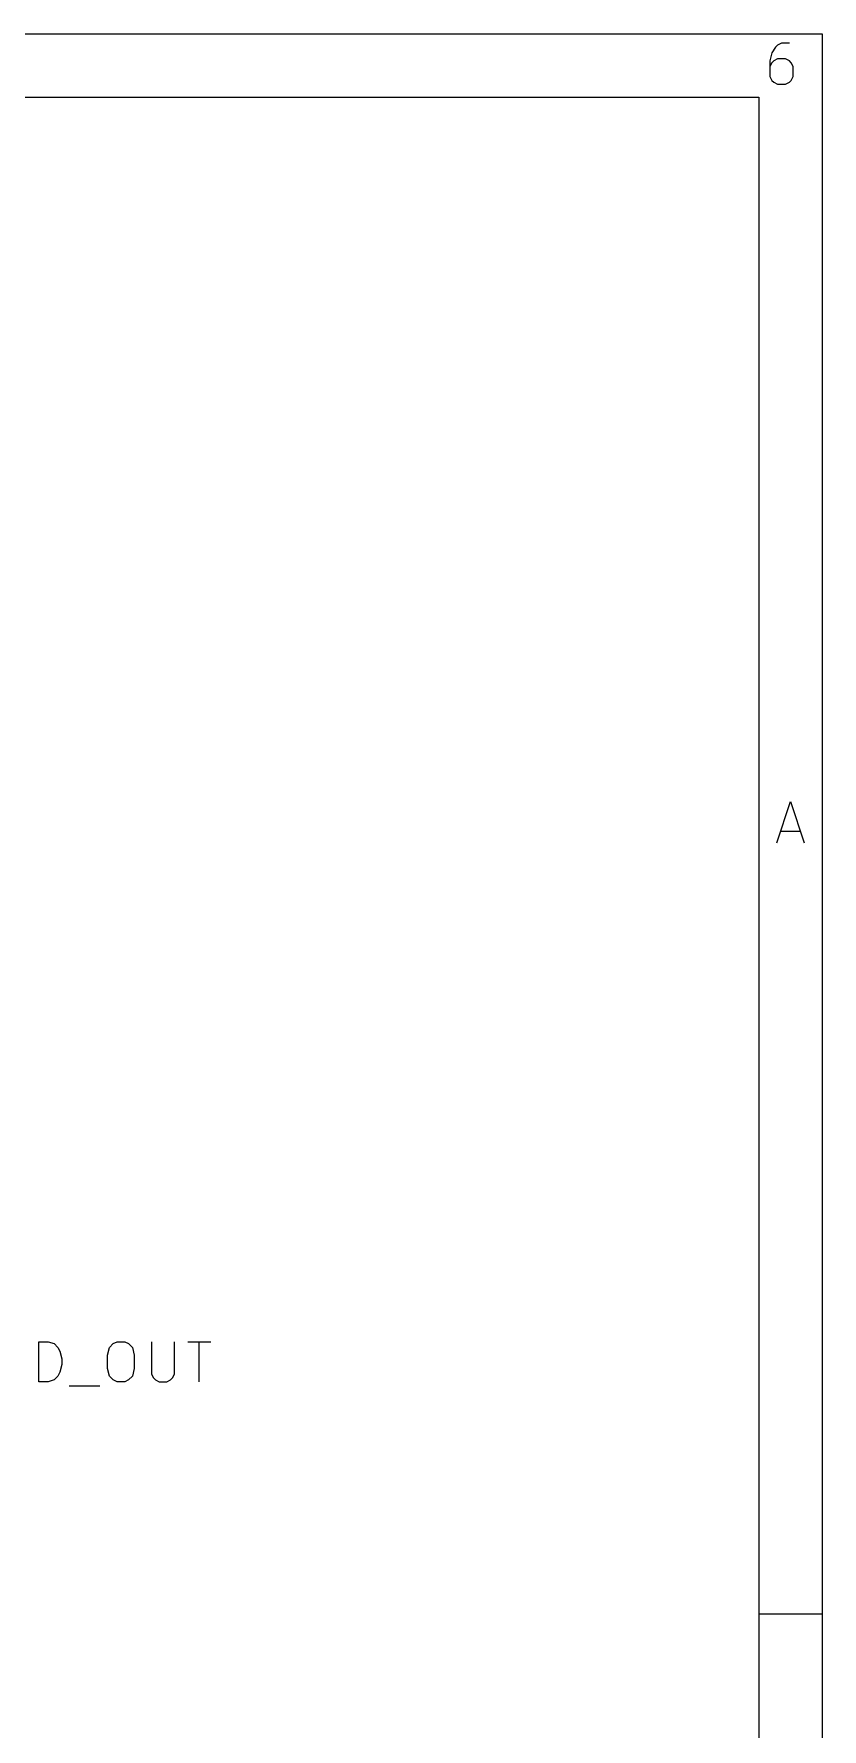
# Model space of a CAD drawing. Extents: x 0.4 to 11.3, y -7.9 to -0.4.
# Drawn here: x 10.318 to 11.299, y -2.505 to -0.394 of the extents above; entities that cross this region are included whole.
import ezdxf

# ---------------------------------------------------------------- set-up
doc = ezdxf.new("R2010")
doc.units = 0
doc.header["$MEASUREMENT"] = 0
doc.layers.add('BROWN2', color=54, linetype='CONTINUOUS')
doc.layers.add('RED2', color=1, linetype='CONTINUOUS')

msp = doc.modelspace()

# ---------------------------------------------------------------- linework, layer by layer
at = {"layer": 'BROWN2', "linetype": 'CONTINUOUS'}
for p, q in [((10.3235, -2.0728), (10.3235, -2.0228)), ((10.3235, -2.0228), (10.3354, -2.0228)), ((10.3354, -2.0228), (10.3426, -2.0252)), ((10.3426, -2.0252), (10.3473, -2.0299)), ((10.4116, -2.0299), (10.4164, -2.0252)), ((10.4164, -2.0252), (10.4211, -2.0228)), ((10.4211, -2.0228), (10.4307, -2.0228)), ((10.4307, -2.0228), (10.4354, -2.0252)), ((10.4354, -2.0252), (10.4402, -2.0299)), ((10.464, -2.0228), (10.464, -2.0633)), ((10.4926, -2.0633), (10.4926, -2.0228)), ((10.5092, -2.0228), (10.5378, -2.0228)), ((10.5235, -2.0728), (10.5235, -2.0228)), ((10.3473, -2.0299), (10.3497, -2.0347)), ((10.3497, -2.0347), (10.3521, -2.0442)), ((10.3521, -2.0442), (10.3521, -2.0514)), ((10.4092, -2.0395), (10.4116, -2.0299)), ((10.4092, -2.0561), (10.4092, -2.0395)), ((10.4402, -2.0299), (10.4426, -2.0395)), ((10.4426, -2.0395), (10.4426, -2.0561)), ((10.3473, -2.0657), (10.3426, -2.0704)), ((10.3497, -2.0609), (10.3473, -2.0657)), ((10.3521, -2.0514), (10.3497, -2.0609)), ((10.4116, -2.0657), (10.4092, -2.0561)), ((10.4164, -2.0704), (10.4116, -2.0657)), ((10.4402, -2.0657), (10.4354, -2.0704)), ((10.4426, -2.0561), (10.4402, -2.0657)), ((10.464, -2.0633), (10.4664, -2.068)), ((10.4664, -2.068), (10.4688, -2.0704)), ((10.4878, -2.0704), (10.4902, -2.068)), ((10.4902, -2.068), (10.4926, -2.0633)), ((10.3354, -2.0728), (10.3235, -2.0728)), ((10.3426, -2.0704), (10.3354, -2.0728)), ((10.3616, -2.0776), (10.3997, -2.0776)), ((10.4211, -2.0728), (10.4164, -2.0704)), ((10.4307, -2.0728), (10.4211, -2.0728)), ((10.4354, -2.0704), (10.4307, -2.0728)), ((10.4688, -2.0704), (10.4735, -2.0728)), ((10.4735, -2.0728), (10.483, -2.0728)), ((10.483, -2.0728), (10.4878, -2.0704))]:
    msp.add_line(p, q, dxfattribs=at)
at = {"layer": 'RED2', "linetype": 'CONTINUOUS'}
for p, q in [((0.3937, -0.3937), (11.2993, -0.3937)), ((11.2993, -0.3937), (11.2993, -7.8743)), ((11.2365, -0.4174), (11.2341, -0.4272)), ((11.2414, -0.4101), (11.2365, -0.4174)), ((11.2439, -0.4077), (11.2414, -0.4101)), ((11.2487, -0.4053), (11.2439, -0.4077)), ((11.2585, -0.4053), (11.2487, -0.4053)), ((11.2341, -0.4272), (11.2341, -0.4467)), ((11.2365, -0.4296), (11.2341, -0.4345)), ((11.239, -0.4272), (11.2365, -0.4296)), ((11.2439, -0.4248), (11.239, -0.4272)), ((11.2536, -0.4248), (11.2439, -0.4248)), ((11.2585, -0.4272), (11.2536, -0.4248)), ((11.2609, -0.4296), (11.2585, -0.4272)), ((11.2633, -0.4345), (11.2609, -0.4296)), ((11.2633, -0.4467), (11.2633, -0.4345)), ((11.2341, -0.4467), (11.2365, -0.4516)), ((11.2365, -0.4516), (11.239, -0.454)), ((11.239, -0.454), (11.2439, -0.4564)), ((11.2439, -0.4564), (11.2536, -0.4564)), ((11.2536, -0.4564), (11.2585, -0.454)), ((11.2585, -0.454), (11.2609, -0.4516)), ((11.2609, -0.4516), (11.2633, -0.4467)), ((0.4724, -0.4724), (11.2206, -0.4724)), ((11.2206, -0.4724), (11.2206, -7.7956)), ((11.2429, -1.4013), (11.2599, -1.3501)), ((11.2599, -1.3501), (11.277, -1.4013)), ((11.2477, -1.3867), (11.2721, -1.3867)), ((11.2993, -2.3622), (11.2206, -2.3622))]:
    msp.add_line(p, q, dxfattribs=at)

doc.saveas('drawing.dxf')
